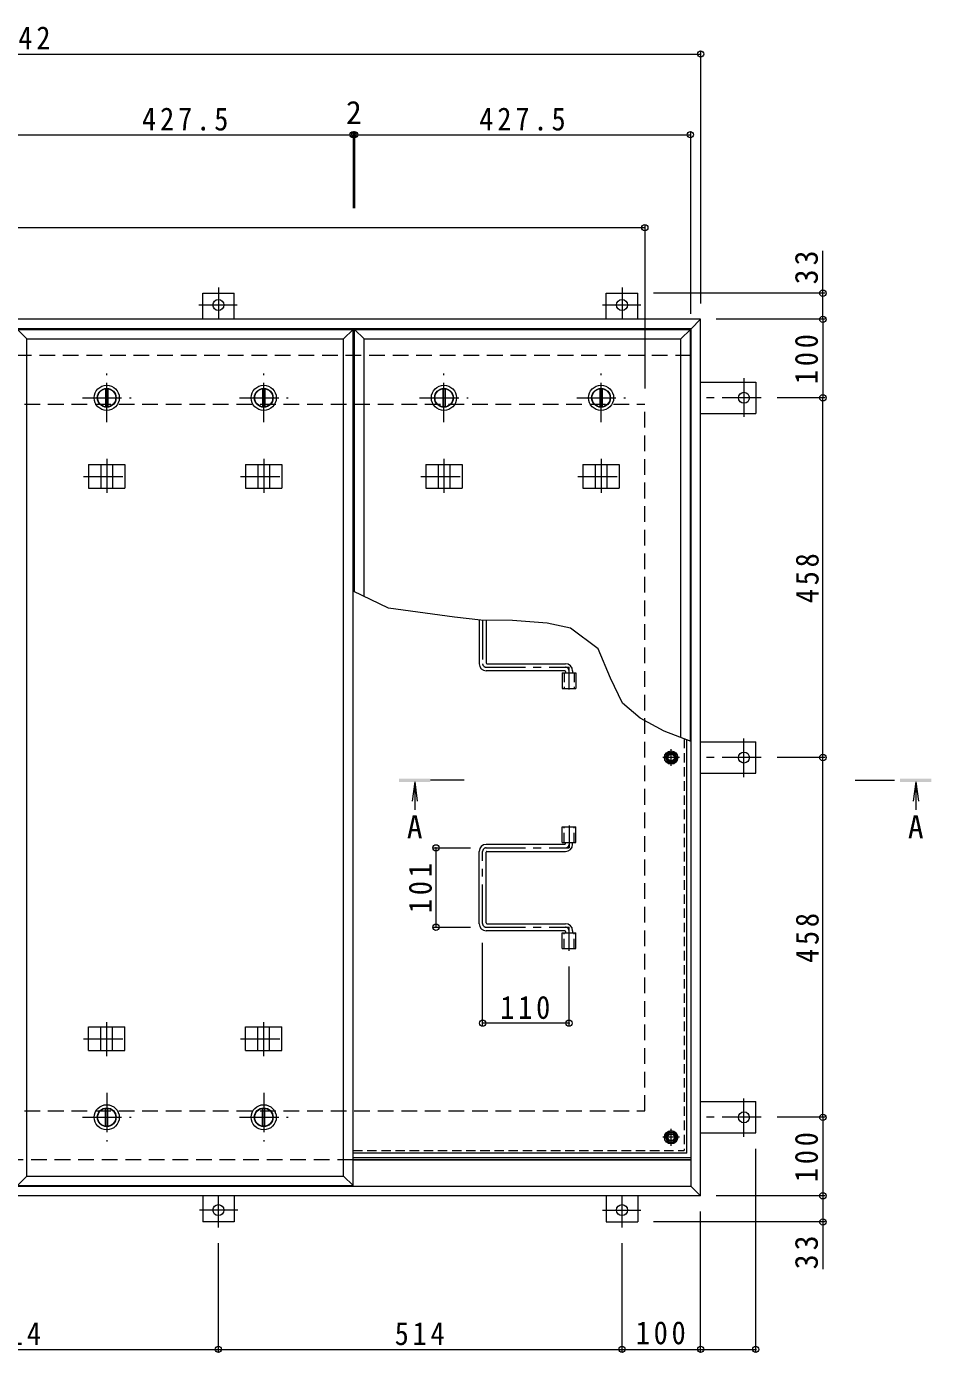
# Model space of a CAD drawing. Units: millimetres at full size, sheet at 1:10. Extents: x -2636 to 2738, y -1962 to 1768.
# Drawn here: x -1449 to -296, y -277 to 1412 of the extents above; entities that cross this region are included whole.
import ezdxf
from ezdxf.enums import TextEntityAlignment as Align

# ---------------------------------------------------------------- set-up
doc = ezdxf.new("R2010")
doc.units = ezdxf.units.MM
doc.header["$LTSCALE"] = 10
doc.header["$PDMODE"] = 32
doc.header["$PDSIZE"] = 8
for name, pattern in [('CHAIN1', [8, 5, -1, 1, -1]), ('DASHED1', [1.8, 1.2, -0.6]), ('DASHED2', [3, 2, -1])]:
    doc.linetypes.add(name, pattern=pattern)
for name, color, linetype, lineweight in [('0-1_躯体', 2, 'DASHED2', 9), ('0-2_仕上', 4, 'Continuous', 9), ('0-3_建具', 4, 'Continuous', 9), ('0-5_寸法', 4, 'Continuous', 9), ('0-6_ハッチ', 6, 'Continuous', 9), ('0-7_021', 5, 'Continuous', 5), ('0-A_061', 3, 'CHAIN1', 9), ('0-B_062', 2, 'Continuous', 9), ('0-C_084', 2, 'Continuous', 9), ('0-E_090', 3, 'Continuous', 9), ('0-F_092', 7, 'Continuous', 9)]:
    doc.layers.add(name, color=color, linetype=linetype, lineweight=lineweight)
doc.styles.add('ＭＳ ゴシック', font='')
doc.styles.get('ＭＳ ゴシック').set_extended_font_data('MS Gothic')

msp = doc.modelspace()

# ---------------------------------------------------------------- linework, layer by layer
at = {"layer": '0-1_躯体'}
for p, q in [((-602.35, 992.92), (-2320.35, 992.92)), ((-2261.35, 930.92), (-661.35, 930.92)), ((-661.35, 30.92), (-661.35, 930.92)), ((-2261.35, 30.92), (-661.35, 30.92)), ((-1032.85, -31.08), (-2320.35, -31.08))]:
    msp.add_line(p, q, dxfattribs=at)
at = {"layer": '0-1_躯体', "linetype": 'Continuous'}
msp.add_line((-602.35, -31.08), (-1032.85, -31.08), dxfattribs=at)
at = {"layer": '0-2_仕上'}
for p, q in [((-1448.35, -52.08), (-1448.35, 1013.92)), ((-1044.85, -52.08), (-1044.85, 1013.92)), ((-1032.85, -64.08), (-1032.85, 1025.92)), ((-1030.85, 691.8), (-1030.85, 1025.92)), ((-1018.85, 686.09), (-1018.85, 1013.92)), ((-615.35, 506.34), (-615.35, 1013.92)), ((-603.35, 501.69), (-603.35, 1025.92))]:
    msp.add_line(p, q, dxfattribs=at)
at = {"layer": '0-2_仕上', "color": 3}
for p, q in [((-766.5, 588.92), (-749.2, 588.92)), ((-766.5, 588.92), (-766.5, 568.92)), ((-749.2, 588.92), (-749.2, 568.92)), ((-766.5, 568.92), (-749.2, 568.92)), ((-766.5, 392.92), (-749.2, 392.92)), ((-766.5, 372.92), (-766.5, 392.92)), ((-749.2, 372.92), (-749.2, 392.92)), ((-766.5, 372.92), (-749.2, 372.92)), ((-766.5, 257.92), (-749.2, 257.92)), ((-766.5, 237.92), (-766.5, 257.92)), ((-749.2, 237.92), (-749.2, 257.92)), ((-766.5, 237.92), (-749.2, 237.92))]:
    msp.add_line(p, q, dxfattribs=at)
at = {"layer": '0-2_仕上', "color": 3, "linetype": 'DASHED1'}
for p, q in [((-764.2, 588.92), (-764.2, 568.92)), ((-751.5, 588.92), (-751.5, 568.92)), ((-764.2, 372.92), (-764.2, 392.92)), ((-751.5, 372.92), (-751.5, 392.92)), ((-764.2, 237.92), (-764.2, 257.92)), ((-751.5, 237.92), (-751.5, 257.92))]:
    msp.add_line(p, q, dxfattribs=at)
at = {"layer": '0-2_仕上'}
for points in [[(-1448.35, 1013.92), (-1460.35, 1025.92), (-1032.85, 1025.92)], [(-1448.35, 1013.92), (-1044.85, 1013.92), (-1032.85, 1025.92)], [(-1018.85, 1013.92), (-1030.85, 1025.92), (-603.35, 1025.92)], [(-1018.85, 1013.92), (-615.35, 1013.92), (-603.35, 1025.92)], [(-1448.35, -52.08), (-1460.35, -64.08), (-1032.85, -64.08)], [(-1448.35, -52.08), (-1044.85, -52.08), (-1032.85, -64.08)]]:
    msp.add_lwpolyline(points, dxfattribs=at)
at = {"layer": '0-3_建具', "color": 2}
for p, q in [((-590.35, 1038.92), (-2332.35, 1038.92)), ((-590.35, 1038.92), (-602.35, 1026.92)), ((-590.35, -77.08), (-590.35, 1038.92)), ((-602.35, 1026.92), (-2320.35, 1026.92)), ((-602.35, -65.08), (-602.35, 1026.92)), ((-602.35, -31.08), (-1032.85, -31.08)), ((-602.35, -65.08), (-2320.35, -65.08)), ((-590.35, -77.08), (-602.35, -65.08)), ((-590.35, -77.08), (-2332.35, -77.08))]:
    msp.add_line(p, q, dxfattribs=at)
at = {"layer": '0-3_建具', "linetype": 'CHAIN1'}
for p, q in [((-1346.6, 861.04), (-1346.6, 817.8)), ((-1146.6, 861.04), (-1146.6, 817.8)), ((-917.1, 861.04), (-917.1, 817.8)), ((-717.1, 861.04), (-717.1, 817.8)), ((-1376.01, 838.92), (-1317.19, 838.92)), ((-1176.01, 838.92), (-1117.19, 838.92)), ((-946.51, 838.92), (-887.69, 838.92)), ((-746.51, 838.92), (-687.69, 838.92)), ((-1346.6, 100.81), (-1346.6, 144.04)), ((-1146.6, 100.81), (-1146.6, 144.04)), ((-1376.01, 122.92), (-1317.19, 122.92)), ((-1176.01, 122.92), (-1117.19, 122.92))]:
    msp.add_line(p, q, dxfattribs=at)
at = {"layer": '0-3_建具'}
for p, q in [((-1369.69, 853.92), (-1323.51, 853.92)), ((-1369.69, 853.92), (-1369.69, 823.92)), ((-1354.1, 853.92), (-1354.1, 823.92)), ((-1339.1, 853.92), (-1339.1, 823.92)), ((-1323.51, 853.92), (-1323.51, 823.92)), ((-1169.69, 853.92), (-1123.51, 853.92)), ((-1169.69, 853.92), (-1169.69, 823.92)), ((-1154.1, 853.92), (-1154.1, 823.92)), ((-1139.1, 853.92), (-1139.1, 823.92)), ((-1123.51, 853.92), (-1123.51, 823.92)), ((-940.19, 853.92), (-894.01, 853.92)), ((-940.19, 853.92), (-940.19, 823.92)), ((-924.6, 853.92), (-924.6, 823.92)), ((-909.6, 853.92), (-909.6, 823.92)), ((-894.01, 853.92), (-894.01, 823.92)), ((-740.19, 853.92), (-694.01, 853.92)), ((-740.19, 853.92), (-740.19, 823.92)), ((-724.6, 853.92), (-724.6, 823.92)), ((-709.6, 853.92), (-709.6, 823.92)), ((-694.01, 853.92), (-694.01, 823.92)), ((-1369.69, 823.92), (-1323.51, 823.92)), ((-1169.69, 823.92), (-1123.51, 823.92)), ((-940.19, 823.92), (-894.01, 823.92)), ((-740.19, 823.92), (-694.01, 823.92)), ((-1369.69, 137.92), (-1323.51, 137.92)), ((-1369.69, 107.92), (-1369.69, 137.92)), ((-1354.1, 107.92), (-1354.1, 137.92)), ((-1339.1, 107.92), (-1339.1, 137.92)), ((-1323.51, 107.92), (-1323.51, 137.92)), ((-1169.69, 137.92), (-1123.51, 137.92)), ((-1169.69, 107.92), (-1169.69, 137.92)), ((-1154.1, 107.92), (-1154.1, 137.92)), ((-1139.1, 107.92), (-1139.1, 137.92)), ((-1123.51, 107.92), (-1123.51, 137.92)), ((-1369.69, 107.92), (-1323.51, 107.92)), ((-1169.69, 107.92), (-1123.51, 107.92))]:
    msp.add_line(p, q, dxfattribs=at)
at = {"layer": '0-5_寸法', "color": 7}
for p, q in [((-434.58, 1072.12), (-434.58, 1125.88)), ((-987.71, 671.28), (-1032.85, 692.75)), ((-434.58, -110.28), (-434.58, -170.62))]:
    msp.add_line(p, q, dxfattribs=at)
at = {"layer": '0-5_寸法'}
for p, q in [((-954.35, 449.98), (-957.61, 425.19)), ((-954.35, 449.98), (-954.35, 414.38)), ((-954.35, 449.98), (-951.08, 425.19)), ((-316.29, 449.98), (-319.55, 425.19)), ((-316.29, 449.98), (-313.02, 425.19)), ((-316.29, 449.98), (-316.29, 414.38))]:
    msp.add_line(p, q, dxfattribs=at)
at = {"layer": '0-5_寸法', "linetype": 'CHAIN1'}
for p, q in [((-891.35, 451.98), (-934.35, 451.98)), ((-393.28, 451.98), (-336.29, 451.98))]:
    msp.add_line(p, q, dxfattribs=at)
at = {"layer": '0-5_寸法', "color": 7}
for points in [[(-705.05, 581.79), (-720.86, 619.25), (-755.83, 645.47), (-785.79, 652.13), (-829.91, 655.46), (-870.29, 655.88), (-903.58, 659.62), (-987.71, 671.28)], [(-602.35, 501.31), (-636.89, 514.68), (-667.12, 531.1), (-689.69, 550.34), (-705.05, 581.79)]]:
    msp.add_lwpolyline(points, dxfattribs=at)
at = {"layer": '0-5_寸法'}
for points in [[(-974.35, 449.98), (-974.35, 453.98), (-934.35, 449.98), (-934.35, 453.98)], [(-296.29, 449.98), (-296.29, 453.98), (-336.29, 449.98), (-336.29, 453.98)]]:
    msp.add_solid(points, dxfattribs=at)
at = {"layer": '0-6_ハッチ'}
for p, q in [((-872.35, 656.11), (-872.35, 600.42)), ((-863.35, 655.81), (-863.35, 601.42)), ((-763.35, 591.42), (-863.35, 591.42)), ((-862.35, 600.42), (-762.35, 600.42)), ((-753.35, 591.42), (-753.35, 588.92)), ((-762.35, 590.42), (-762.35, 588.92)), ((-762.35, 371.42), (-762.35, 372.92)), ((-753.35, 370.42), (-753.35, 372.92)), ((-872.35, 269.42), (-872.35, 361.42)), ((-763.35, 370.42), (-863.35, 370.42)), ((-863.35, 270.42), (-863.35, 360.42)), ((-862.35, 361.42), (-762.35, 361.42)), ((-763.35, 260.42), (-863.35, 260.42)), ((-862.35, 269.42), (-762.35, 269.42)), ((-762.35, 259.42), (-762.35, 257.92)), ((-753.35, 260.42), (-753.35, 257.92)), ((-1032.85, -28.08), (-602.35, -28.08)), ((-1032.85, -31.08), (-602.35, -31.08))]:
    msp.add_line(p, q, dxfattribs=at)
at = {"layer": '0-6_ハッチ', "linetype": 'CHAIN1'}
for p, q in [((-867.85, 655.85), (-867.85, 600.43)), ((-863.34, 595.92), (-757.85, 595.92)), ((-757.85, 567.54), (-757.85, 595.92)), ((-757.85, 394.3), (-757.85, 365.92)), ((-867.85, 269.43), (-867.85, 361.41)), ((-863.34, 365.92), (-757.85, 365.92)), ((-863.34, 264.92), (-757.85, 264.92)), ((-757.85, 235.04), (-757.85, 264.92))]:
    msp.add_line(p, q, dxfattribs=at)
at = {"layer": '0-6_ハッチ'}
for centre, radius, start, end in [((-863.35, 600.42), 9, 180, 270), ((-862.35, 601.42), 1, 180, 270), ((-763.35, 590.42), 1, 0, 90), ((-762.35, 591.42), 9, 0, 90), ((-763.35, 371.42), 1, 270, 0), ((-863.35, 361.42), 9, 90, 180), ((-862.35, 360.42), 1, 90, 180), ((-762.35, 370.42), 9, 270, 0), ((-862.35, 270.42), 1, 180, 270), ((-863.35, 269.42), 9, 180, 270), ((-763.35, 259.42), 1, 0, 90), ((-762.35, 260.42), 9, 0, 90)]:
    msp.add_arc(centre, radius, start, end, dxfattribs=at)
at = {"layer": '0-6_ハッチ', "linetype": 'CHAIN1'}
for centre, radius, start, end in [((-863.34, 600.43), 4.51, 180, 270), ((-762.35, 591.42), 4.5, 360, 89.70431), ((-863.34, 361.41), 4.51, 90, 180), ((-762.35, 370.42), 4.5, 270.29569, 0), ((-863.34, 269.43), 4.51, 180, 270), ((-762.35, 260.42), 4.5, 0, 89.70431)]:
    msp.add_arc(centre, radius, start, end, dxfattribs=at)
at = {"layer": '0-7_021'}
for centre, radius in [((-627.85, 480.92), 5), ((-627.85, 480.92), 4.19), ((-627.85, -2.58), 5), ((-627.85, -2.58), 4.19)]:
    msp.add_circle(centre, radius, dxfattribs=at)
at = {"layer": '0-A_061'}
for p, q in [((-627.85, 470.24), (-627.85, 491.6)), ((-617.17, 480.92), (-638.53, 480.92)), ((-627.85, -13.26), (-627.85, 8.1)), ((-617.17, -2.58), (-638.53, -2.58))]:
    msp.add_line(p, q, dxfattribs=at)
at = {"layer": '0-A_061', "linetype": 'DASHED1'}
for p in [(-611.05, 504.68), (-1032.85, -19.38)]:
    msp.add_line(p, (-611.05, -19.38), dxfattribs=at)
at = {"layer": '0-A_061', "linetype": 'Continuous'}
for q in [(-607.85, 503.44), (-1032.85, -22.58)]:
    msp.add_line((-607.85, -22.58), q, dxfattribs=at)
at = {"layer": '0-B_062'}
for p, q in [((-635.35, 480.92), (-631.6, 487.42)), ((-631.6, 487.42), (-624.1, 487.42)), ((-620.35, 480.92), (-624.1, 487.42)), ((-620.35, 480.92), (-624.1, 474.42)), ((-635.35, -2.58), (-631.6, 3.92)), ((-631.6, 3.92), (-624.1, 3.92)), ((-620.35, -2.58), (-624.1, 3.92)), ((-620.35, -2.58), (-624.1, -9.08))]:
    msp.add_line(p, q, dxfattribs=at)
for points in [[(-635.35, 480.92), (-631.6, 474.42), (-624.1, 474.42)], [(-635.35, -2.58), (-631.6, -9.08), (-624.1, -9.08)]]:
    msp.add_lwpolyline(points, dxfattribs=at)
for centre, radius in [((-627.85, 480.92), 8.5), ((-627.85, 480.92), 6.5), ((-627.85, -2.58), 8.5), ((-627.85, -2.58), 6.5)]:
    msp.add_circle(centre, radius, dxfattribs=at)
at = {"layer": '0-C_084', "linetype": 'CHAIN1'}
for p, q in [((-1346.6, 907.92), (-1346.6, 969.92)), ((-1146.6, 907.92), (-1146.6, 969.92)), ((-917.1, 907.92), (-917.1, 969.92)), ((-717.1, 907.92), (-717.1, 969.92)), ((-1377.6, 938.92), (-1315.6, 938.92)), ((-1177.6, 938.92), (-1115.6, 938.92)), ((-948.1, 938.92), (-886.1, 938.92)), ((-748.1, 938.92), (-686.1, 938.92)), ((-1346.6, 53.92), (-1346.6, -8.08)), ((-1146.6, 53.92), (-1146.6, -8.08)), ((-1377.6, 22.92), (-1315.6, 22.92)), ((-1177.6, 22.92), (-1115.6, 22.92))]:
    msp.add_line(p, q, dxfattribs=at)
at = {"layer": '0-C_084'}
for p, q in [((-1348.1, 950.33), (-1348.1, 927.52)), ((-1345.1, 950.33), (-1345.1, 927.52)), ((-1148.1, 950.33), (-1148.1, 927.52)), ((-1145.1, 950.33), (-1145.1, 927.52)), ((-918.6, 950.33), (-918.6, 927.52)), ((-915.6, 950.33), (-915.6, 927.52)), ((-718.6, 950.33), (-718.6, 927.52)), ((-715.6, 950.33), (-715.6, 927.52)), ((-1348.1, 11.52), (-1348.1, 34.33)), ((-1345.1, 11.52), (-1345.1, 34.33)), ((-1148.1, 11.52), (-1148.1, 34.33)), ((-1145.1, 11.52), (-1145.1, 34.33))]:
    msp.add_line(p, q, dxfattribs=at)
for centre, radius in [((-1346.6, 938.92), 16), ((-1346.6, 938.92), 12), ((-1346.6, 938.92), 11.5), ((-1146.6, 938.92), 16), ((-1146.6, 938.92), 12), ((-1146.6, 938.92), 11.5), ((-917.1, 938.92), 16), ((-917.1, 938.92), 12), ((-917.1, 938.92), 11.5), ((-717.1, 938.92), 16), ((-717.1, 938.92), 12), ((-717.1, 938.92), 11.5), ((-1346.6, 22.92), 16), ((-1346.6, 22.92), 12), ((-1346.6, 22.92), 11.5), ((-1146.6, 22.92), 16), ((-1146.6, 22.92), 12), ((-1146.6, 22.92), 11.5)]:
    msp.add_circle(centre, radius, dxfattribs=at)
at = {"layer": '0-E_090'}
for p, q in [((-1224.35, 1038.92), (-1224.35, 1072.12)), ((-1224.35, 1072.12), (-1184.35, 1072.12)), ((-1184.35, 1038.92), (-1184.35, 1072.12)), ((-710.35, 1072.12), (-670.35, 1072.12)), ((-710.35, 1038.92), (-710.35, 1072.12)), ((-670.35, 1038.92), (-670.35, 1072.12)), ((-590.35, 958.92), (-520.15, 958.92)), ((-520.15, 958.92), (-520.15, 918.92)), ((-590.35, 918.92), (-520.15, 918.92)), ((-590.35, 500.92), (-520.15, 500.92)), ((-520.15, 460.92), (-520.15, 500.92)), ((-590.35, 460.92), (-520.15, 460.92)), ((-590.35, 42.92), (-520.15, 42.92)), ((-520.15, 2.92), (-520.15, 42.92)), ((-590.35, 2.92), (-520.15, 2.92)), ((-1224.35, -77.08), (-1224.35, -110.28)), ((-1184.35, -77.08), (-1184.35, -110.28)), ((-710.35, -77.08), (-710.35, -110.28)), ((-670.35, -77.08), (-670.35, -110.28)), ((-1184.35, -110.28), (-1224.35, -110.28)), ((-710.35, -110.28), (-670.35, -110.28))]:
    msp.add_line(p, q, dxfattribs=at)
at = {"layer": '0-E_090', "linetype": 'CHAIN1'}
for p, q in [((-1204.35, 1079.28), (-1204.35, 1039.12)), ((-690.35, 1079.28), (-690.35, 1039.12)), ((-1229.19, 1057.12), (-1180.3, 1057.12)), ((-715.19, 1057.12), (-666.3, 1057.12)), ((-535.15, 963.76), (-535.15, 914.88)), ((-512.99, 938.92), (-590.35, 938.92)), ((-535.15, 456.08), (-535.15, 504.97)), ((-512.99, 480.92), (-590.35, 480.92)), ((-535.15, -1.92), (-535.15, 46.97)), ((-512.99, 22.92), (-590.35, 22.92)), ((-1204.35, -117.43), (-1204.35, -77.28)), ((-690.35, -117.43), (-690.35, -77.28)), ((-1179.51, -95.28), (-1228.39, -95.28)), ((-715.19, -95.28), (-666.3, -95.28))]:
    msp.add_line(p, q, dxfattribs=at)
at = {"layer": '0-E_090'}
for centre in [(-1204.35, 1057.12), (-690.35, 1057.12), (-535.15, 938.92), (-535.15, 480.92), (-535.15, 22.92), (-1204.35, -95.28), (-690.35, -95.28)]:
    msp.add_circle(centre, 7, dxfattribs=at)
at = {"layer": '0-F_092'}
for p, q in [((-2332.35, 1376.64), (-590.35, 1376.64)), ((-590.35, 1379.64), (-590.35, 1058.92)), ((-1460.35, 1273.84), (-1032.85, 1273.84)), ((-1032.85, 1276.84), (-1032.85, 1180.26)), ((-1032.85, 1273.84), (-1030.85, 1273.84)), ((-1030.85, 1276.84), (-1030.85, 1180.26)), ((-1030.85, 1273.84), (-603.35, 1273.84)), ((-603.35, 1276.84), (-603.35, 1045.92)), ((-2261.35, 1155.64), (-661.35, 1155.64)), ((-661.35, 1158.64), (-661.35, 950.92)), ((-431.58, 1072.12), (-650.35, 1072.12)), ((-434.58, 1038.92), (-434.58, 1072.12)), ((-431.58, 1038.92), (-570.35, 1038.92)), ((-434.58, 1038.92), (-434.58, 938.92)), ((-431.58, 938.92), (-492.99, 938.92)), ((-434.58, 480.92), (-434.58, 938.92)), ((-431.58, 480.92), (-492.99, 480.92)), ((-434.58, 22.92), (-434.58, 480.92)), ((-930.29, 365.92), (-883.34, 365.92)), ((-927.29, 365.92), (-927.29, 264.92)), ((-930.29, 264.92), (-883.34, 264.92)), ((-867.85, 139.77), (-867.85, 244.92)), ((-757.85, 139.77), (-757.85, 215.04)), ((-757.85, 142.77), (-867.85, 142.77)), ((-431.58, 22.92), (-492.99, 22.92)), ((-434.58, 22.92), (-434.58, -77.08)), ((-520.15, -275.53), (-520.15, -17.08)), ((-431.58, -77.08), (-570.35, -77.08)), ((-434.58, -77.08), (-434.58, -110.28)), ((-590.35, -275.53), (-590.35, -97.08)), ((-431.58, -110.28), (-650.35, -110.28)), ((-1204.35, -275.53), (-1204.35, -137.43)), ((-690.35, -275.53), (-690.35, -137.43)), ((-1718.35, -272.53), (-1204.35, -272.53)), ((-1204.35, -272.53), (-690.35, -272.53)), ((-690.35, -272.53), (-590.35, -272.53)), ((-590.35, -272.53), (-520.15, -272.53))]:
    msp.add_line(p, q, dxfattribs=at)
for p in [(-590.35, 1376.64), (-1032.85, 1273.84), (-1030.85, 1273.84), (-603.35, 1273.84), (-661.35, 1155.64), (-434.58, 1072.12), (-434.58, 1038.92), (-434.58, 938.92), (-434.58, 480.92), (-927.29, 365.92), (-927.29, 264.92), (-867.85, 142.77), (-757.85, 142.77), (-434.58, 22.92), (-434.58, -77.08), (-434.58, -110.28), (-1204.35, -272.53), (-690.35, -272.53), (-590.35, -272.53), (-520.15, -272.53)]:
    msp.add_point(p, dxfattribs=at)

# ---------------------------------------------------------------- texts
at = {"layer": '0-5_寸法', "color": 2, "style": 'ＭＳ ゴシック'}
for p in [(-964.35, 369.28), (-326.29, 369.28)]:
    msp.add_text('A', height=29.33, dxfattribs=at).set_placement(p, align=Align.BOTTOM_LEFT)
at = {"layer": '0-F_092', "color": 2, "style": 'ＭＳ ゴシック'}
msp.add_text('2', height=29.33, dxfattribs=at).set_placement((-1041.85, 1278.84), align=Align.BOTTOM_LEFT)
at = {"layer": '0-F_092', "color": 2, "char_height": 29.33, "attachment_point": 7, "style": 'ＭＳ ゴシック'}
for s, insert in [('\\T1.28;\\W0.9;1742', (-1505.1, 1382.64)), ('\\T1.28;\\W0.9;427.5', (-1301.6, 1278.84)), ('\\T1.28;\\W0.9;427.5', (-872.1, 1278.84)), ('\\T1.27;\\W0.9;110', (-845.35, 147.77)), ('\\T1.27;\\W0.9;514', (-1493.85, -267.53)), ('\\T1.27;\\W0.9;514', (-979.85, -267.53)), ('\\T1.27;\\W0.9;100', (-672.85, -266.53))]:
    msp.add_mtext(s, dxfattribs=dict(at, insert=insert))
at = {"layer": '0-F_092', "color": 2, "char_height": 29.33, "attachment_point": 7, "rotation": 90, "style": 'ＭＳ ゴシック'}
for s, insert in [('\\T1.27;\\W0.95;33', (-440.58, 1083.38)), ('\\T1.27;\\W0.9;100', (-440.58, 956.42)), ('\\T1.27;\\W0.9;458', (-439.58, 677.42)), ('\\T1.27;\\W0.9;101', (-932.29, 282.92)), ('\\T1.27;\\W0.9;458', (-439.58, 219.42)), ('\\T1.27;\\W0.9;100', (-440.58, -59.58)), ('\\T1.27;\\W0.95;33', (-440.58, -170.62))]:
    msp.add_mtext(s, dxfattribs=dict(at, insert=insert))

doc.saveas('drawing.dxf')
